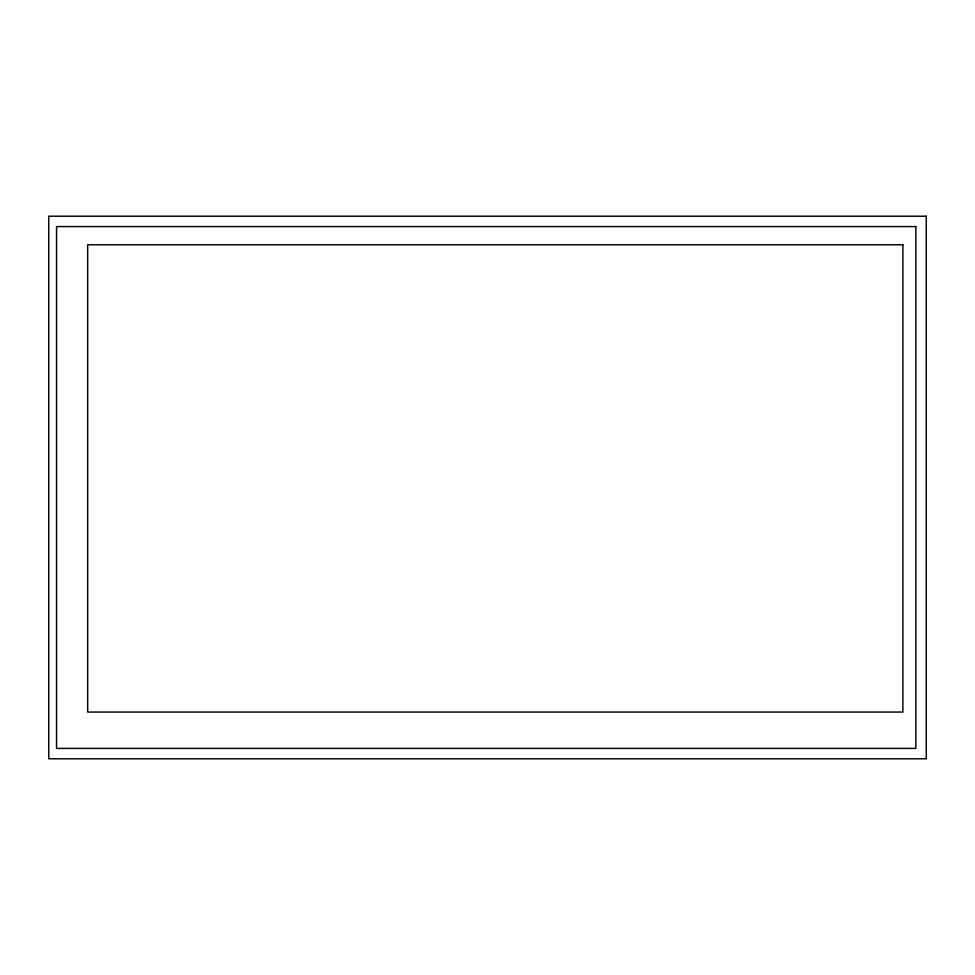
<?xml version="1.0" encoding="UTF-8"?>
<svg xmlns="http://www.w3.org/2000/svg" width="975" height="975" viewBox="0 0 975 975"><rect width="100%" height="100%" fill="white"/><g stroke="black" fill="none" stroke-linecap="round" stroke-linejoin="round"><path stroke-width="1.46" d="M926.25 216.206L48.75 216.206L48.75 758.794L926.25 758.794L926.25 216.206M915.866 226.59L56.538 226.59L56.538 748.41L915.866 748.41L915.866 226.59M902.887 244.762L87.689 244.762L87.689 712.067L902.887 712.067L902.887 244.762"/></g></svg>
